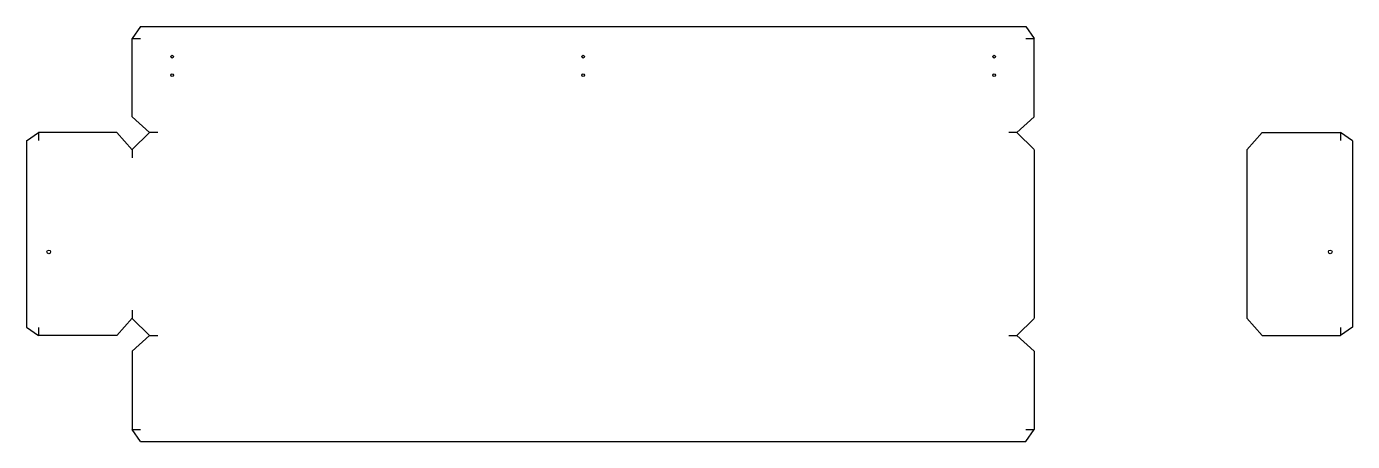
# Model space of a CAD drawing. Extents: x -1067 to 2158, y 0 to 3327.
# Drawn here: x -1067 to 2158, y 2318 to 3327 of the extents above.
import ezdxf

# ---------------------------------------------------------------- set-up
doc = ezdxf.new("R2010")
doc.units = 0
doc.linetypes.add('SLD-CONTINUA', pattern=[0])
doc.layers.get('0').update_dxf_attribs({"linetype": 'CONTINUOUS'})
doc.layers.add('0-1', color=7, linetype='ByLayer')
doc.layers.add('MARCADO', color=2, linetype='CONTINUOUS')

msp = doc.modelspace()

# ---------------------------------------------------------------- linework, layer by layer
for p, q in [((-809.99081509, 3106.82243846), (-809.99081509, 3297.91391836)), ((1384.00918491, 3106.82243846), (1384.00918491, 3297.91391836)), ((-847.35668693, 3069.45656662), (-1038.44816683, 3069.45656662)), ((-809.99081509, 3027.34487138), (-847.35668693, 3069.45656662)), ((-809.99081509, 3027.43826608), (-767.97251455, 3069.45656662)), ((1384.00918491, 3027.43826608), (1341.99088437, 3069.45656662)), ((1901.12488955, 3027.34487138), (1938.49076139, 3069.45656662)), ((1938.49076139, 3069.45656662), (2129.5822413, 3069.45656662)), ((1384.00918491, 3027.34487138), (1384.00918491, 2617.56826185)), ((1901.12488955, 3027.34487138), (1901.12488955, 2617.56826185)), ((-809.99081509, 2617.56826185), (-847.35668693, 2575.45656662)), ((-809.99081509, 2617.47486715), (-767.97251455, 2575.45656662)), ((1384.00918491, 2617.47486715), (1341.99088437, 2575.45656662)), ((1901.12488955, 2617.56826185), (1938.49076139, 2575.45656662)), ((-847.35668693, 2575.45656662), (-1038.44816683, 2575.45656662)), ((1938.49076139, 2575.45656662), (2129.5822413, 2575.45656662)), ((-809.99081509, 2538.09069478), (-809.99081509, 2346.99921488)), ((1384.00918491, 2538.09069478), (1384.00918491, 2346.99921488))]:
    msp.add_line(p, q)
at = {"color": 7, "linetype": 'SLD-CONTINUA'}
for p, q in [((-809.99081509, 3106.82243846), (-767.97251455, 3069.45656662)), ((1384.00918491, 3106.82243846), (1341.99088437, 3069.45656662)), ((-809.99081509, 2538.09069478), (-767.97251455, 2575.45656662)), ((1384.00918491, 2538.09069478), (1341.99088437, 2575.45656662))]:
    msp.add_line(p, q, dxfattribs=at)
for centre in [(-1013.03396081, 2778.95656662), (2104.16803528, 2778.95656662)]:
    msp.add_circle(centre, 4.5, dxfattribs=at)
at = {"layer": '0-1', "color": 7, "linetype": 'Continuous'}
for p, q in [((-789.65629109, 3326.67127836), (-809.99081509, 3297.91391836)), ((-789.65629109, 3326.67127836), (1363.67466091, 3326.67127836)), ((1363.67466091, 3326.67127836), (1384.00918491, 3297.91391836)), ((-1067.20552683, 3049.12204262), (-1038.44816683, 3069.45656662)), ((2158.3396013, 3049.12204262), (2129.5822413, 3069.45656662)), ((-1067.20552683, 3049.12204262), (-1067.20552683, 2595.79109062)), ((2158.3396013, 3049.12204262), (2158.3396013, 2595.79109062)), ((-1067.20552683, 2595.79109062), (-1038.44816683, 2575.45656662)), ((2158.3396013, 2595.79109062), (2129.5822413, 2575.45656662)), ((-789.65629109, 2318.24185488), (-809.99081509, 2346.99921488)), ((1363.67466091, 2318.24185488), (1384.00918491, 2346.99921488)), ((-789.65629109, 2318.24185488), (1363.67466091, 2318.24185488))]:
    msp.add_line(p, q, dxfattribs=at)
for centre in [(-712.99402759, 3253.40975236), (287.00597241, 3253.40975236), (1287.00597241, 3253.40975236), (-712.99402759, 3208.40975236), (287.00597241, 3208.40975236), (1287.00597241, 3208.40975236)]:
    msp.add_circle(centre, 3.3, dxfattribs=at)
at = {"layer": 'MARCADO'}
for p, q in [((-809.99081509, 3297.91391836), (-789.99081509, 3297.91391836)), ((1364.00918491, 3297.91391836), (1384.00918491, 3297.91391836)), ((-1038.44816683, 3069.45656662), (-1038.44816683, 3049.45656662)), ((-747.97251455, 3069.45656662), (-767.97251455, 3069.45656662)), ((1341.99088437, 3069.45656662), (1321.99088437, 3069.45656662)), ((2129.5822413, 3069.45656662), (2129.5822413, 3049.45656662)), ((-809.99081509, 3027.34487138), (-809.99081509, 3007.34487138)), ((-809.99081509, 2637.47486715), (-809.99081509, 2617.47486715)), ((-1038.44816683, 2595.45656662), (-1038.44816683, 2575.45656662)), ((2129.5822413, 2595.45656662), (2129.5822413, 2575.45656662)), ((-767.97251455, 2575.45656662), (-747.97251455, 2575.45656662)), ((1321.99088437, 2575.45656662), (1341.99088437, 2575.45656662)), ((-809.99081509, 2346.99921488), (-789.99081509, 2346.99921488)), ((1364.00918491, 2346.99921488), (1384.00918491, 2346.99921488))]:
    msp.add_line(p, q, dxfattribs=at)

doc.saveas('drawing.dxf')
